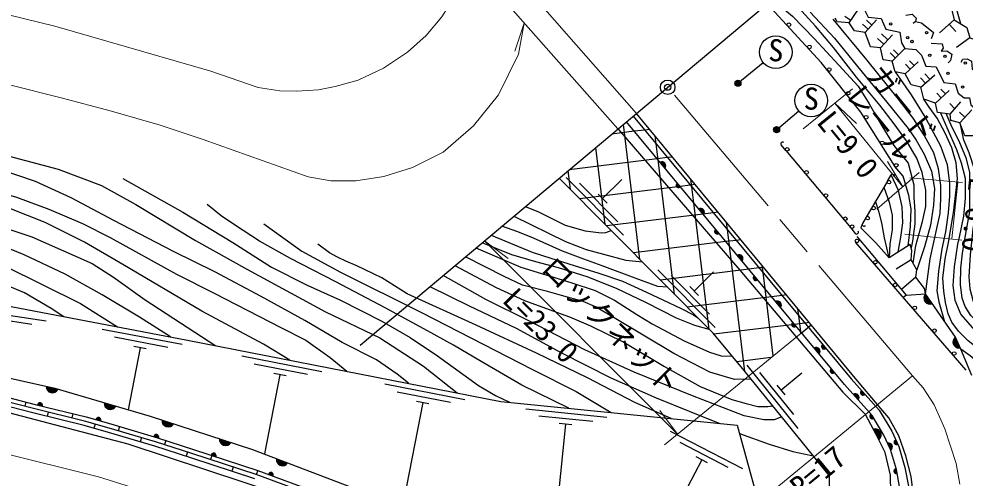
# Model space of a CAD drawing. Units: millimetres at full size, sheet at 1:1000; details may follow other scales. Extents: x 40000 to 680000, y 20000 to 380000.
# Drawn here: x 455938 to 534358, y 280342 to 318400 of the extents above; entities that cross this region are included whole.
import ezdxf
from ezdxf.enums import TextEntityAlignment as Align

# ---------------------------------------------------------------- set-up
doc = ezdxf.new("R2010")
doc.units = ezdxf.units.MM
doc.header["$LTSCALE"] = 1000
doc.header["$PDMODE"] = 32
doc.header["$PDSIZE"] = 500
doc.linetypes.add('CHAIN', pattern=[18.5, 12, -1.5, 3.5, -1.5])
for name, color, linetype, lineweight in [('M-BGD', 7, 'Continuous', 25), ('M-BGD-EXST', 7, 'Continuous', 25), ('M-BMK', 2, 'CHAIN', 13), ('M-BMK-OTRS', 5, 'Continuous', 25), ('M-BMK-SRVR', 3, 'Continuous', 25), ('M-STR-HTXT', 7, 'Continuous', 13)]:
    doc.layers.add(name, color=color, linetype=linetype, lineweight=lineweight)
doc.layers.add('M-OTRS', color=6, linetype='Continuous')
doc.styles.add('ＭＳ ゴシック', font='')
doc.styles.get('ＭＳ ゴシック').set_extended_font_data('MS Gothic')

msp = doc.modelspace()

# ---------------------------------------------------------------- hatches: boundary and pattern name
at = {"layer": 'M-BGD'}
for points in [[(509084, 306506), (509484, 306024, 0.84072)], [(510762, 304484), (510506, 304793, 0.4608), (510453, 304489, 0.4608)], [(512677, 302177), (512277, 302659, -0.84072)], [(513956, 300637), (513699, 300946, 0.4608), (513646, 300641, 0.4608)], [(515870, 298330), (515471, 298811, -0.84072)], [(516892, 297099), (517149, 296790, -0.4608), (516840, 296794, -0.4608)], [(518664, 294964), (519064, 294482, 0.84072)], [(531651, 294802), (531087, 295617, 0.82183)], [(520342, 292942), (520086, 293251, 0.4608), (520033, 292947, 0.4608)], [(533571, 292031), (533971, 291124, -0.82183)], [(522257, 290635), (521858, 291117, -0.84072)], [(522564, 291412), (522821, 291103, -0.4608), (522512, 291107, -0.4608)], [(523536, 289095), (523279, 289404, 0.4608), (523227, 289099, 0.4608)], [(459163, 287698), (458203, 287944, 0.82183)], [(525089, 287284), (525506, 286817, 0.84072)], [(525793, 287595), (526061, 287295, -0.4608), (525752, 287289, -0.4608)], [(457867, 286309), (457477, 286405, -0.4608), (457728, 286585, -0.4608)], [(463013, 286582), (463964, 286304, -0.82183)], [(526789, 285304), (526582, 285648, 0.4608), (526484, 285356, 0.4608)], [(462325, 285181), (462711, 285070, 0.4608), (462582, 285351, 0.4608)], [(468745, 284843), (467803, 285149, 0.82183)], [(467123, 283774), (467508, 283660, 0.4608), (467382, 283942, 0.4608)], [(526766, 284403), (527212, 283518, 0.82183)], [(472559, 283605), (473501, 283300, -0.82183)], [(527941, 283234), (528200, 282664, 0.84072)], [(528791, 283146), (528620, 283510, 0.4608), (528493, 283228, 0.4608)], [(471880, 282236), (472262, 282111, 0.4608), (472144, 282397, 0.4608)], [(477279, 281961), (478204, 281607, -0.82183)], [(476620, 280647), (476997, 280508, 0.4608), (476890, 280798, 0.4608)], [(528725, 280733), (528651, 281128, 0.4608), (528457, 280888, 0.4608)]]:
    msp.add_hatch(color=256, dxfattribs=at).paths.add_polyline_path(points)
at = {"layer": 'M-BGD-EXST'}
for points in [[(515754, 313189, -1), (515315, 312950, -0.41421), (515415, 313289, -0.41421)], [(518954, 309339, -1), (518515, 309100, -0.41421), (518615, 309439, -0.41421)]]:
    msp.add_hatch(color=256, dxfattribs=at).paths.add_polyline_path(points)

# ---------------------------------------------------------------- linework, layer by layer
at = {"layer": 'M-BGD'}
for p, q in [((524744, 318084), (525532, 319212)), ((524390, 318629), (524884, 318284)), ((525870, 317953), (526315, 317542)), ((526071, 317277), (527028, 318316)), ((526187, 318296), (526632, 317886)), ((533441, 318329), (532238, 317248)), ((533582, 317371), (533043, 317971)), ((527351, 316015), (528354, 317089)), ((527433, 317157), (527959, 316666)), ((534760, 316835), (533636, 316026)), ((527089, 316788), (527615, 316297)), ((528163, 315587), (528582, 315161)), ((528310, 314894), (529376, 315942)), ((528424, 315844), (528843, 315418)), ((529404, 313837), (530470, 314849)), ((529427, 314640), (529817, 314229)), ((529743, 314940), (530133, 314530)), ((530703, 312735), (531849, 313774)), ((531022, 313853), (531434, 313398)), ((530655, 313519), (531067, 313065)), ((531913, 311409), (533032, 312466)), ((532008, 312256), (532386, 311856)), ((532359, 312588), (532737, 312188)), ((533100, 311400), (533511, 310947)), ((533123, 310504), (534018, 311525)), ((533885, 310677), (534352, 310246)), ((533929, 309788), (534913, 310853)), ((506943, 309085), (505078, 308856)), ((507408, 298469), (506034, 309657)), ((507807, 309191), (506943, 309085)), ((508222, 309242), (507807, 309191)), ((508750, 308055), (508671, 308699)), ((504533, 301370), (503750, 307743)), ((508915, 306710), (508750, 308055)), ((519503, 307495), (519118, 307954)), ((519503, 307495), (524877, 301082)), ((508841, 306799), (501557, 305905)), ((509704, 306905), (508841, 306799)), ((510283, 295568), (508915, 306710)), ((510111, 306955), (509704, 306905)), ((501300, 305267), (506051, 300472)), ((501658, 304271), (501467, 305829)), ((504315, 303503), (505913, 305087)), ((511706, 304494), (511629, 305117)), ((527925, 304948), (528232, 305464)), ((502411, 304784), (505579, 301588)), ((510738, 304513), (502429, 303493)), ((511602, 304619), (510738, 304513)), ((512000, 304668), (511602, 304619)), ((511871, 303148), (511706, 304494)), ((527925, 304948), (526158, 301970)), ((503945, 303876), (504684, 303130)), ((513158, 292667), (511871, 303148)), ((512635, 302227), (504654, 301247)), ((513499, 302333), (512635, 302227)), ((513889, 302381), (513499, 302333)), ((526158, 301970), (525852, 301454)), ((514662, 300933), (514588, 301535)), ((514827, 299587), (514662, 300933)), ((524877, 301082), (525262, 300622)), ((514533, 299941), (506880, 299002)), ((515396, 300048), (514533, 299941)), ((516106, 289173), (514827, 299587)), ((515778, 300094), (515396, 300048)), ((528078, 298590), (526952, 299837)), ((508890, 297608), (513641, 292814)), ((516430, 297656), (509105, 296756)), ((511905, 295844), (513503, 297428)), ((517294, 297762), (516430, 297656)), ((517667, 297807), (517294, 297762)), ((517618, 297371), (517546, 297953)), ((517783, 296026), (517618, 297371)), ((510001, 297126), (513169, 293929)), ((511535, 296217), (512274, 295471)), ((518466, 290465), (517783, 296026)), ((518327, 295370), (511331, 294511)), ((519191, 295476), (518327, 295370)), ((519558, 295521), (519191, 295476)), ((529494, 295516), (531087, 295617)), ((458186, 293356), (451510, 294356)), ((520574, 293810), (520504, 294378)), ((457006, 293077), (452556, 293744)), ((520739, 292464), (520574, 293810)), ((469465, 291403), (462834, 292663)), ((520225, 293084), (513544, 292264)), ((521088, 293190), (520225, 293084)), ((520777, 292351), (521611, 293042)), ((521451, 293235), (521088, 293190)), ((468276, 291171), (463855, 292011)), ((520755, 292334), (520739, 292464)), ((465981, 291149), (465003, 286000)), ((466497, 291051), (465465, 291247)), ((481052, 289141), (474427, 290435)), ((518299, 290329), (515440, 289978)), ((479862, 288915), (475445, 289778)), ((516259, 289693), (520509, 284449)), ((477567, 288905), (476285, 282340)), ((478082, 288804), (477052, 289006)), ((517317, 289102), (520151, 285606)), ((519084, 287637), (520832, 289054)), ((492887, 286829), (486262, 288123)), ((518753, 288045), (519414, 287229)), ((491697, 286603), (487280, 287466)), ((456521, 286646), (456432, 286295)), ((489402, 286593), (487784, 278313)), ((489917, 286492), (488887, 286693)), ((458373, 285812), (458284, 285452)), ((460401, 285686), (460315, 285335)), ((504678, 285365), (497962, 286041)), ((503514, 285030), (499036, 285481)), ((462248, 284824), (462147, 284470)), ((501230, 284807), (500068, 273273)), ((501752, 284755), (500707, 284860)), ((464272, 284616), (464169, 284267)), ((515940, 281100), (509952, 284215)), ((466087, 283700), (465983, 283347)), ((468112, 283462), (467999, 283115)), ((514734, 281220), (510742, 283297)), ((469902, 282499), (469789, 282149)), ((471917, 282224), (471803, 281877)), ((512530, 281859), (507010, 271249)), ((512996, 281617), (512065, 282102)), ((473703, 281254), (473589, 280905)), ((475730, 280974), (475604, 280630))]:
    msp.add_line(p, q, dxfattribs=at)
for points in [[(528364, 328373), (529082, 327127), (530040, 325611), (531190, 324223), (532150, 323023), (532677, 322001), (533301, 320450), (533973, 318008)], [(522045, 321159), (522883, 321096), (523440, 320050), (524407, 320143), (524973, 319514), (525843, 319478), (526339, 318546), (527400, 318438), (527790, 317559), (528963, 317312), (529090, 316431), (529376, 315942), (530278, 315869), (530742, 315406), (531114, 314490), (531968, 314442), (532585, 313138), (533548, 313017), (533783, 312238), (534291, 311857), (534718, 311848), (534827, 311268), (535272, 310931), (535807, 310850)], [(518404, 320025), (520061, 318635), (521860, 316784), (523900, 314554), (525503, 312831), (526410, 311365), (527385, 309686), (528443, 307918), (529630, 306442), (530106, 304661), (530106, 303587), (530198, 302466), (530195, 301429), (529990, 299983), (529887, 299413)], [(530055, 298156), (530265, 299607), (530828, 301616), (531110, 302841), (531103, 304213), (530813, 305667), (530364, 306855), (529504, 308294), (528476, 309703), (527280, 311248), (525354, 313585), (523466, 316038), (521971, 317800), (520523, 319377), (519153, 320652)], [(528523, 306187), (525721, 310683), (522436, 314802), (517951, 319645)], [(533230, 319225), (533441, 318329), (534505, 317687), (534760, 316835), (535367, 316639), (535613, 315481), (536501, 314995), (536712, 314151), (537643, 313615), (537767, 312760), (537205, 311839)], [(521510, 318970), (523542, 316792), (525446, 314455), (527879, 311488), (529638, 309315), (530298, 308348), (530971, 307188), (531576, 305770), (531829, 304354), (531730, 302956), (531482, 301310), (530998, 299507), (530367, 297605)], [(535855, 308713), (534333, 308713), (533929, 309788), (533177, 309976), (533123, 310504), (532074, 310649), (531913, 311409), (530927, 311760), (530703, 312735), (529888, 312951), (529404, 313837), (528552, 314009), (528310, 314894), (527575, 315022), (527351, 316015), (526528, 316095), (526071, 317277), (525192, 317422), (524744, 318084), (523768, 318156), (523589, 318469)], [(529452, 318714), (529966, 318787), (530305, 318457), (530241, 318182), (530048, 318017)], [(531087, 295617), (531458, 298503), (532082, 301269), (532283, 302275), (532353, 303527), (532353, 304583), (532144, 305983), (531758, 307312), (530969, 308757), (530058, 310186), (528853, 311747), (526203, 314997), (523436, 318389)], [(530241, 318182), (530755, 318090), (531737, 317275), (531535, 316752)], [(531555, 316400), (532473, 316327), (532556, 315988), (532363, 315731)], [(532363, 315731), (532840, 315750), (533253, 315475), (533161, 314952), (532950, 314750)], [(534034, 314812), (534181, 315051), (534530, 315087), (534893, 314889), (534952, 314235), (535614, 313966), (535540, 312995)], [(528552, 314009), (529877, 312122), (531116, 310139), (532309, 307878), (532866, 306328), (533079, 304761), (533079, 303705), (532963, 302324), (532738, 300741), (532435, 299333), (532156, 297500), (532015, 295875), (532178, 294939), (532624, 293398)], [(540570, 285605), (539733, 286419), (538372, 288218), (537410, 289290), (535915, 290706), (534601, 291724), (533810, 292530), (533262, 293274), (532965, 293961), (532738, 294885), (532598, 295840), (532517, 296922), (532712, 298504), (532979, 299860), (533391, 302319), (533736, 305177), (533618, 306461), (533264, 307728), (532713, 308933), (532036, 310161), (531391, 311088), (530927, 311760)], [(530117, 278617), (529878, 280465), (529448, 282182), (528864, 283848), (528029, 285328), (527372, 286116), (525143, 288775), (518049, 297344), (507124, 310571)], [(532319, 310615), (532844, 309399), (533643, 307565), (534030, 306468), (534361, 305213), (534369, 303547), (534219, 302063), (533864, 300311), (533722, 299744), (533446, 297856), (533357, 296311), (533507, 295101), (533997, 293900), (534937, 292833), (536848, 290835), (537797, 289546), (538889, 288138), (539887, 286964), (540888, 286213)], [(541083, 286658), (539966, 287923), (538866, 289373), (538232, 290370), (537742, 291113), (536990, 291905), (535604, 293014), (534829, 293820), (534354, 294557), (534125, 295261), (533982, 296378), (534014, 297732), (534149, 298976), (534489, 300907), (534750, 302451), (534750, 304153), (534750, 305665), (534489, 306813), (533879, 308255), (533278, 309400), (532788, 310550)], [(415663, 309523), (423001, 310240), (431386, 309936), (437019, 309426), (442074, 308521), (446220, 308179), (451562, 307554), (455124, 307029), (459192, 305945), (462777, 304582), (465626, 303006), (470565, 300030), (474894, 297625), (481344, 294125), (485848, 291961), (489482, 289614), (492272, 287404)], [(528960, 279469), (528666, 281050), (528187, 282709), (527634, 283888), (526652, 285532), (524360, 288102), (506290, 309872)], [(506854, 310339), (524915, 288579), (527245, 285968), (528282, 284233), (528874, 282967), (529379, 281219), (529693, 279537)], [(533929, 309788), (534212, 308459), (534679, 307320), (535106, 305974), (535312, 304659), (535336, 303085), (535011, 300963), (534774, 298833), (534679, 297036), (534764, 296028), (535035, 294968), (535621, 294056), (536548, 293034), (537793, 292012), (538197, 291608), (538656, 291046), (539267, 289990), (539679, 289308), (540408, 288374), (541381, 287336)], [(505628, 309243), (515685, 297579), (524232, 287461)], [(488214, 288197), (487290, 288953), (485578, 290145), (482724, 291582), (479625, 293417), (476006, 295395), (472164, 297443), (468760, 299125), (463806, 301694), (460270, 303569), (457325, 304934), (454093, 306005), (450831, 306708), (447213, 307340), (443125, 307697), (438488, 308206), (434232, 308879)], [(436497, 307262), (439669, 306997), (443466, 306485), (446679, 305905), (449846, 305178), (452703, 304515), (455725, 303616), (458428, 302618), (461207, 301441), (463493, 300279), (469005, 297238), (472118, 295656), (477641, 292828), (479704, 291765), (481734, 290337), (483107, 289194)], [(529628, 299589), (529833, 301190), (529885, 302652), (529705, 303776), (529233, 305373), (528537, 306168)], [(390663, 297773), (398769, 298227), (407814, 298255), (412975, 298058), (423108, 297447), (437260, 296232), (452643, 294913), (453532, 294885), (469923, 291770), (495873, 286700), (515471, 284726), (517936, 275788), (518959, 276001), (523116, 278817), (523116, 280524), (516035, 289261), (513476, 292346), (500728, 305210)], [(478380, 290118), (476213, 291441), (471099, 294176), (464547, 298053), (461382, 299891), (458125, 301535), (455184, 302699), (451539, 303842), (449591, 304352), (446868, 304892), (443492, 305419), (440526, 305705), (438660, 305720)], [(464543, 305186), (469516, 302375), (473671, 299861), (476880, 297825), (479830, 296340), (482593, 295083), (486021, 293338), (488356, 291990), (490622, 290480), (494040, 288009), (495430, 287191), (496606, 286626)], [(528826, 299072), (529025, 300305), (529189, 301501), (529137, 302831), (528852, 304186), (528232, 305464)], [(440600, 304336), (442634, 304150), (445970, 303453), (449850, 302531), (453455, 301516), (456996, 300350), (462018, 298128), (463783, 296983), (466404, 295110), (472265, 291313)], [(527628, 304447), (528056, 303206), (528302, 302121), (528302, 300910), (528122, 299752), (528078, 298590)], [(468495, 292042), (465936, 293673), (462837, 295536), (459769, 297235), (456382, 298841), (452973, 300221), (448782, 301480), (446030, 302222), (441686, 303292)], [(501505, 286133), (497611, 288044), (494238, 290016), (491946, 291351), (489811, 292560), (486290, 294445), (482196, 296613), (478436, 298539), (475873, 299967), (473801, 301330), (472687, 302089), (471532, 303015)], [(497900, 302840), (498939, 302427), (501219, 301310), (502871, 300832), (504207, 300681), (504592, 300710), (505035, 300864)], [(528078, 298590), (527683, 300245), (527459, 301505), (527250, 302348), (526947, 303300)], [(496969, 302059), (501239, 299947), (502944, 299280), (504386, 298896), (506242, 298406), (507611, 298264)], [(476223, 301426), (479381, 299156), (482604, 297414), (489298, 294070), (498497, 289332), (502117, 287511), (505027, 285778)], [(509700, 296156), (508886, 296226), (507021, 296915), (504270, 297940), (502750, 298489), (500983, 299157), (498597, 300228), (497283, 300745), (495954, 301209)], [(525831, 301378), (525724, 301091), (526952, 299837)], [(444704, 300987), (447990, 300355), (451268, 299345), (454729, 297936), (461052, 294812), (464103, 292876)], [(495080, 300476), (498471, 299069), (500025, 298576), (501950, 297952), (504004, 297326), (505965, 296663), (507598, 295914), (509301, 295115), (510828, 294387), (511858, 293865), (512199, 293635)], [(525377, 300377), (529489, 295511), (529254, 295308)], [(509999, 285277), (506993, 286601), (503059, 288642), (498844, 290693), (493831, 293016), (488109, 295611), (486016, 296930), (483935, 297932), (483036, 298308), (482336, 298663), (481688, 299018), (480726, 299739)], [(513158, 292667), (511957, 292997), (510450, 293596), (507948, 294879), (505479, 296055), (503041, 297017), (500657, 297777), (498787, 298278), (496787, 298835), (494323, 299841)], [(534460, 289281), (525284, 299903)], [(529892, 298444), (529952, 299214), (529795, 299696), (528078, 298590)], [(493817, 299417), (497526, 297819), (501693, 296562), (503710, 295877), (505298, 295089), (507152, 293907), (508421, 293129), (511067, 291718), (513166, 290792), (514134, 290487), (515048, 290451)], [(459669, 293719), (458612, 294407), (456412, 295698), (452489, 297329), (449701, 298371), (447793, 298628)], [(516613, 288547), (515236, 288525), (513192, 289123), (510213, 290677), (505263, 293626), (503728, 294543), (502717, 294968), (500897, 295479), (499748, 295798), (497683, 296320), (496161, 297044), (492939, 298681)], [(530280, 296989), (530367, 297605), (529892, 298444), (528660, 297648)], [(492075, 297957), (495485, 296146), (497848, 295070), (499874, 294322), (501562, 293699), (503301, 292953), (506080, 291611), (509441, 289591), (512397, 287942), (515023, 286862), (516211, 286514), (517192, 286281), (518000, 286281), (518409, 286331)], [(519160, 285405), (518523, 285161), (517671, 285182), (516037, 285499), (511768, 287166), (506924, 289118), (502840, 290975), (498208, 293370), (494640, 295133), (491091, 297132)], [(534923, 288835), (534012, 291031), (533571, 292031), (531087, 295617), (530995, 296062), (530280, 296989), (529090, 295983)], [(489992, 296212), (493264, 294622), (497146, 292766), (500913, 290719), (504994, 288653), (508760, 286996), (511480, 285893), (514042, 284870)], [(490431, 274681), (480390, 278873), (475591, 280635), (470259, 282384), (467270, 283351), (463413, 284491), (461381, 285072), (457141, 286115), (452465, 287305), (449256, 287936), (444938, 288781), (439805, 289661), (435130, 290354), (429056, 291037), (424814, 291420), (418889, 291687)], [(542456, 282953), (541804, 283122), (540486, 284658), (538975, 286681), (537406, 288369), (536058, 289438), (534784, 290462), (534012, 291031)], [(453208, 289069), (458904, 287786), (466827, 285465), (475311, 282712), (485082, 278980)], [(452606, 287643), (457282, 286453), (461522, 285410), (463554, 284829), (467411, 283689), (470400, 282721), (475732, 280973), (480531, 279211)], [(528214, 279114), (528174, 280576), (527741, 282470), (526997, 283945), (526106, 285604), (524232, 287461)], [(475492, 280281), (470173, 282025), (467194, 282989), (463350, 284125), (461334, 284703), (457104, 285742), (452445, 286928)], [(455065, 285776), (464951, 283170), (477835, 278917)], [(515662, 284032), (518121, 283166), (520084, 282557), (521645, 282223)]]:
    msp.add_lwpolyline(points, dxfattribs=at)
for centre, radius in [((519760, 317913), 150), ((528199, 317989), 100), ((529603, 316849), 100), ((531166, 317267), 100), ((521458, 316079), 150), ((529959, 316530), 100), ((531435, 315372), 100), ((532690, 315309), 100), ((534370, 314737), 100), ((523107, 314201), 150), ((532950, 313884), 100), ((524666, 312247), 150), ((534152, 312756), 100), ((526167, 310252), 150), ((527489, 308130), 150), ((519618, 307591), 150), ((528650, 306267), 150), ((521224, 305675), 150), ((528054, 304872), 150), ((522830, 303759), 150), ((526779, 302722), 150), ((524436, 301843), 150), ((526287, 301894), 150), ((524992, 301179), 150), ((525398, 300001), 150), ((526922, 298237), 150), ((528556, 296345), 150), ((530191, 294453), 150), ((531825, 292561), 150), ((533459, 290669), 150)]:
    msp.add_circle(centre, radius, dxfattribs=at)
for centre, radius, start, end in [((519233, 308051), 150, 39.96573, 219.96573), ((509242, 306230), 318, 319.5849, 119.80264), ((528361, 305388), 150, 329.31297, 149.31297), ((510609, 304619), 203, 120.73208, 318.65546), ((512435, 302383), 318, 319.5849, 119.80264), ((525981, 301378), 150, 149.31297, 329.31297), ((513803, 300771), 203, 120.73208, 318.65546), ((525377, 300719), 150, 219.96573, 39.96573), ((515629, 298536), 318, 319.5849, 119.80264), ((516996, 296924), 203, 120.73208, 318.65546), ((518822, 294688), 318, 319.5849, 119.80264), ((531450, 295265), 505, 135.8806, 293.53879), ((520190, 293076), 203, 120.73208, 318.65546), ((533861, 291617), 505, 124.9848, 282.64299), ((522016, 290841), 318, 319.5849, 119.80264), ((522668, 291237), 203, 120.73208, 318.65546), ((523383, 289229), 203, 120.73208, 318.65546), ((458708, 287915), 505, 176.80908, 334.46727), ((525257, 287014), 318, 321.62169, 121.83942), ((525903, 287424), 203, 122.76886, 320.69224), ((457680, 286388), 203, 337.22706, 175.15045), ((463516, 286537), 505, 174.84895, 332.50714), ((526658, 285460), 203, 111.89554, 309.81893), ((462526, 285156), 203, 335.06268, 172.98606), ((468304, 285089), 505, 173.1926, 330.85079), ((467324, 283747), 203, 334.5724, 172.49578), ((526902, 283917), 505, 307.92686, 105.58506), ((473060, 283546), 505, 173.1926, 330.85079), ((528021, 282926), 318, 304.29475, 104.51248), ((528677, 283315), 203, 106.14538, 304.06877), ((472081, 282204), 203, 332.88245, 170.80583), ((477777, 281875), 505, 170.26284, 327.92103), ((476820, 280607), 203, 330.87619, 168.79958), ((528657, 280925), 203, 91.58818, 289.51157)]:
    msp.add_arc(centre, radius, start, end, dxfattribs=at)
at = {"layer": 'M-BGD-EXST'}
for p, q in [((515534, 313070), (517627, 314788)), ((518735, 309220), (520577, 310769))]:
    msp.add_line(p, q, dxfattribs=at)
for centre, radius in [((518670, 315645), 1350), ((515534, 313070), 250), ((521610, 311638), 1350), ((518735, 309220), 250)]:
    msp.add_circle(centre, radius, dxfattribs=at)
at = {"layer": 'M-BMK'}
for points in [[(533928, 279824), (533631, 281561), (532684, 284414), (531797, 286425), (530880, 287831), (529992, 288806), (509708, 312736)], [(452550, 282931), (462546, 280448), (471789, 277565)]]:
    msp.add_lwpolyline(points, dxfattribs=at)
at = {"layer": 'M-BMK-OTRS'}
msp.add_line((484216, 291370), (528364, 328373), dxfattribs=at)
at = {"layer": 'M-BMK-SRVR'}
msp.add_circle((509708, 312736), 600, dxfattribs=at)
at = {"layer": 'M-OTRS'}
msp.add_point((509708, 312736), dxfattribs=at)
at = {"layer": 'M-STR-HTXT'}
for p, q in [((507124, 310571), (491571, 328306)), ((505590, 309285), (496229, 319840)), ((497811, 318056), (497047, 315723)), ((525031, 312593), (520952, 309289)), ((529189, 304478), (523572, 311411)), ((523572, 311411), (525368, 309737)), ((529189, 304478), (527924, 306582)), ((527043, 302619), (530559, 305665)), ((529780, 305223), (534150, 304829)), ((533756, 304865), (533263, 300160)), ((529374, 300567), (534100, 300072)), ((510534, 283991), (494524, 300010)), ((494524, 300010), (496484, 298532)), ((509449, 283105), (520777, 292351)), ((510534, 283991), (509058, 285952))]:
    msp.add_line(p, q, dxfattribs=at)
for points in [[(390221, 325038), (413826, 323974), (425317, 323394), (431549, 322763), (438768, 321808), (446312, 320578), (452456, 319371), (458922, 317799), (471855, 314077), (475755, 312726), (477554, 312448), (478955, 312409), (480775, 312521), (482146, 312802), (484057, 313328), (486168, 314309), (488135, 315653), (489692, 317013), (491001, 318585), (492033, 320255), (492934, 322188), (493836, 325724)], [(497811, 318056), (497352, 315486), (495700, 312118), (493610, 309548), (491096, 307356), (488545, 306087), (486186, 305340), (483852, 304971), (481778, 304979), (479922, 305298), (471218, 308394), (467632, 309589), (463616, 310751), (459444, 311867), (455034, 312961), (449966, 314091), (440592, 315806), (435103, 316599), (428622, 317322), (419896, 318059)], [(529992, 288806), (517054, 278146), (510060, 261984)]]:
    msp.add_lwpolyline(points, dxfattribs=at)

# ---------------------------------------------------------------- texts
at = {"layer": 'M-BGD-EXST', "style": 'ＭＳ ゴシック'}
for p in [(518015, 314353), (520955, 310346)]:
    msp.add_text('S', height=1833, rotation=358.508, dxfattribs=at).set_placement(p, align=Align.BOTTOM_LEFT)
at = {"layer": 'M-STR-HTXT', "style": 'ＭＳ ゴシック'}
for s, rotation, p in [('ガード', 309.013, (525656, 313359)), ('レール', 309.013, (523867, 311820)), ('L=9.0', 309.013, (521543, 309481)), ('L=6.0', 264.022, (534169, 305438)), ('ロックネット', 314.984, (498703, 297240)), ('L=23.0', 314.984, (495514, 294603)), ('R=17', 39.485, (521166, 278151))]:
    msp.add_text(s, height=1833, rotation=rotation, dxfattribs=at).set_placement(p, align=Align.BOTTOM_LEFT)

doc.saveas('drawing.dxf')
